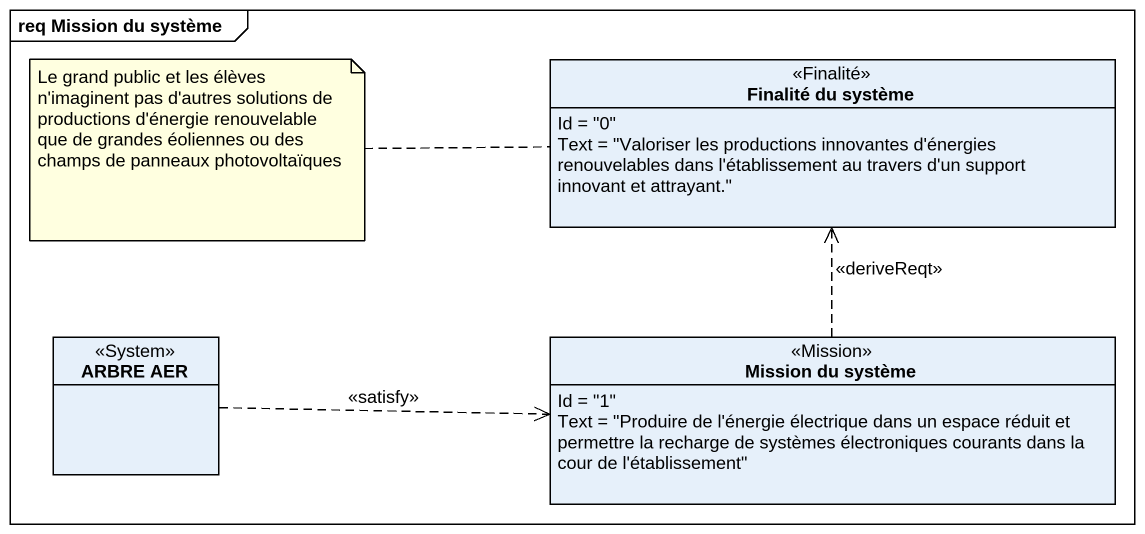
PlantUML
@startuml
mainframe req Mission du système
hide circle
hide empty members
class "Finalité du système" as Finalité_du_système <<Finalité>> {
  Id = "0"
  Text = "Valoriser les productions innovantes d'énergies renouvelables dans l'établissement au travers d'un support innovant et attrayant."
}
class "ARBRE AER" as ARBRE_AER <<System>>
class "Mission du système" as Mission_du_système <<Mission>> {
  Id = "1"
  Text = "Produire de l'énergie électrique dans un espace réduit et permettre la recharge de systèmes électroniques courants dans la cour de l'établissement"
}
ARBRE_AER .right.> Mission_du_système : <<satisfy>>
Mission_du_système .up.> Finalité_du_système : <<deriveReqt>>
note left of Finalité_du_système : Le grand public et les élèves n'imaginent pas d'autres solutions de productions d'énergie renouvelable que de grandes éoliennes ou des champs de panneaux photovoltaïques
@enduml
